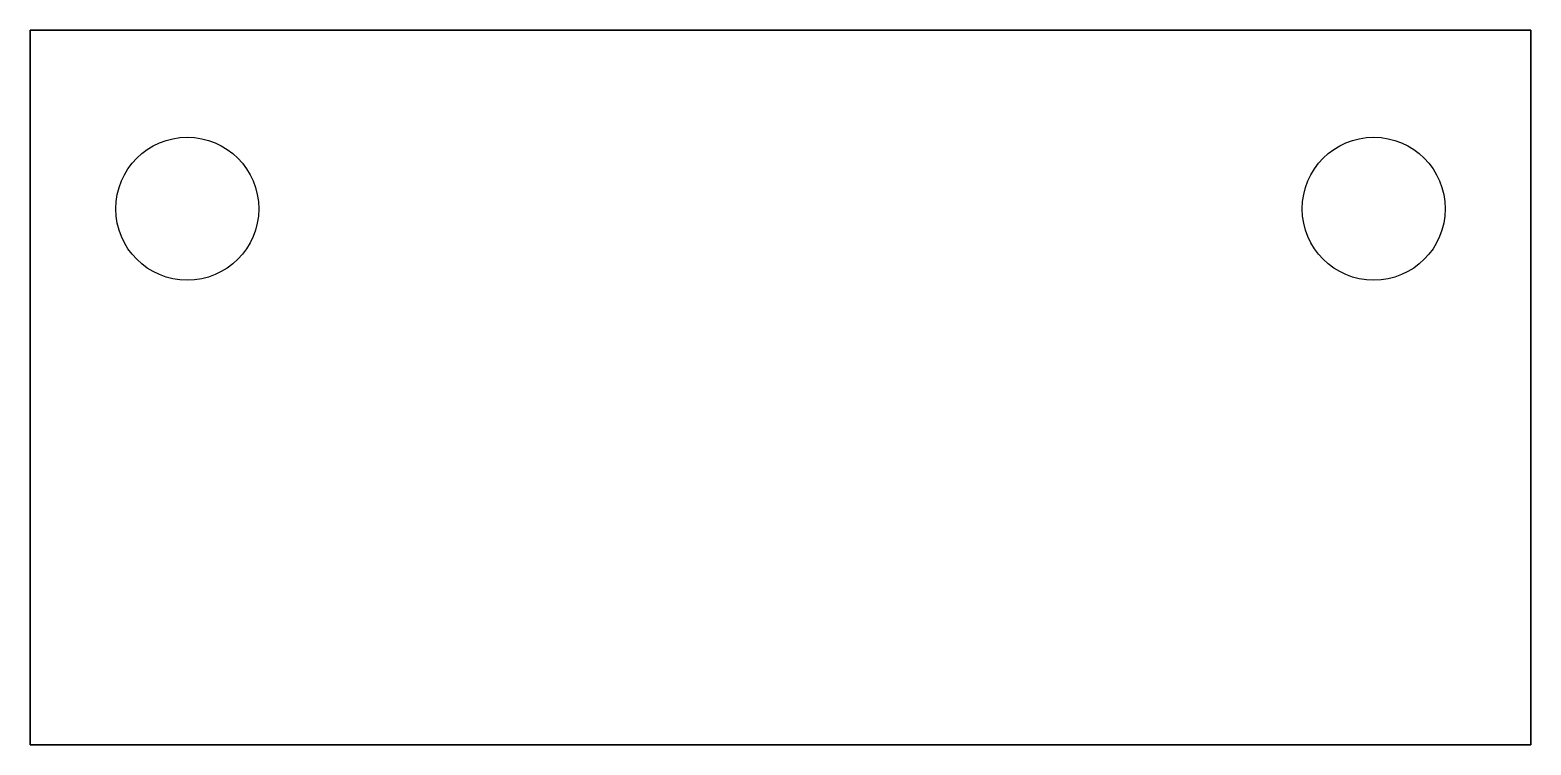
# Model space of a CAD drawing. Header units: millimetres. Extents: x -21 to 21, y 19.6 to 39.6.
import ezdxf

# ---------------------------------------------------------------- set-up
doc = ezdxf.new("R2010")
doc.units = ezdxf.units.MM
doc.layers.get('0').update_dxf_attribs({"linetype": 'CONTINUOUS'})

msp = doc.modelspace()

# ---------------------------------------------------------------- linework, layer by layer
for points in [[(-21, 19.6), (21, 19.6), (21, 39.6), (-21, 39.6)], [(-21, 39.6), (21, 39.6), (21, 19.6), (-21, 19.6)]]:
    msp.add_lwpolyline(points, close=True)
for centre in [(-16.6, 34.6), (-16.6, 34.6), (16.6, 34.6), (16.6, 34.6), (16.6, 34.6)]:
    msp.add_circle(centre, 2)

doc.saveas('drawing.dxf')
